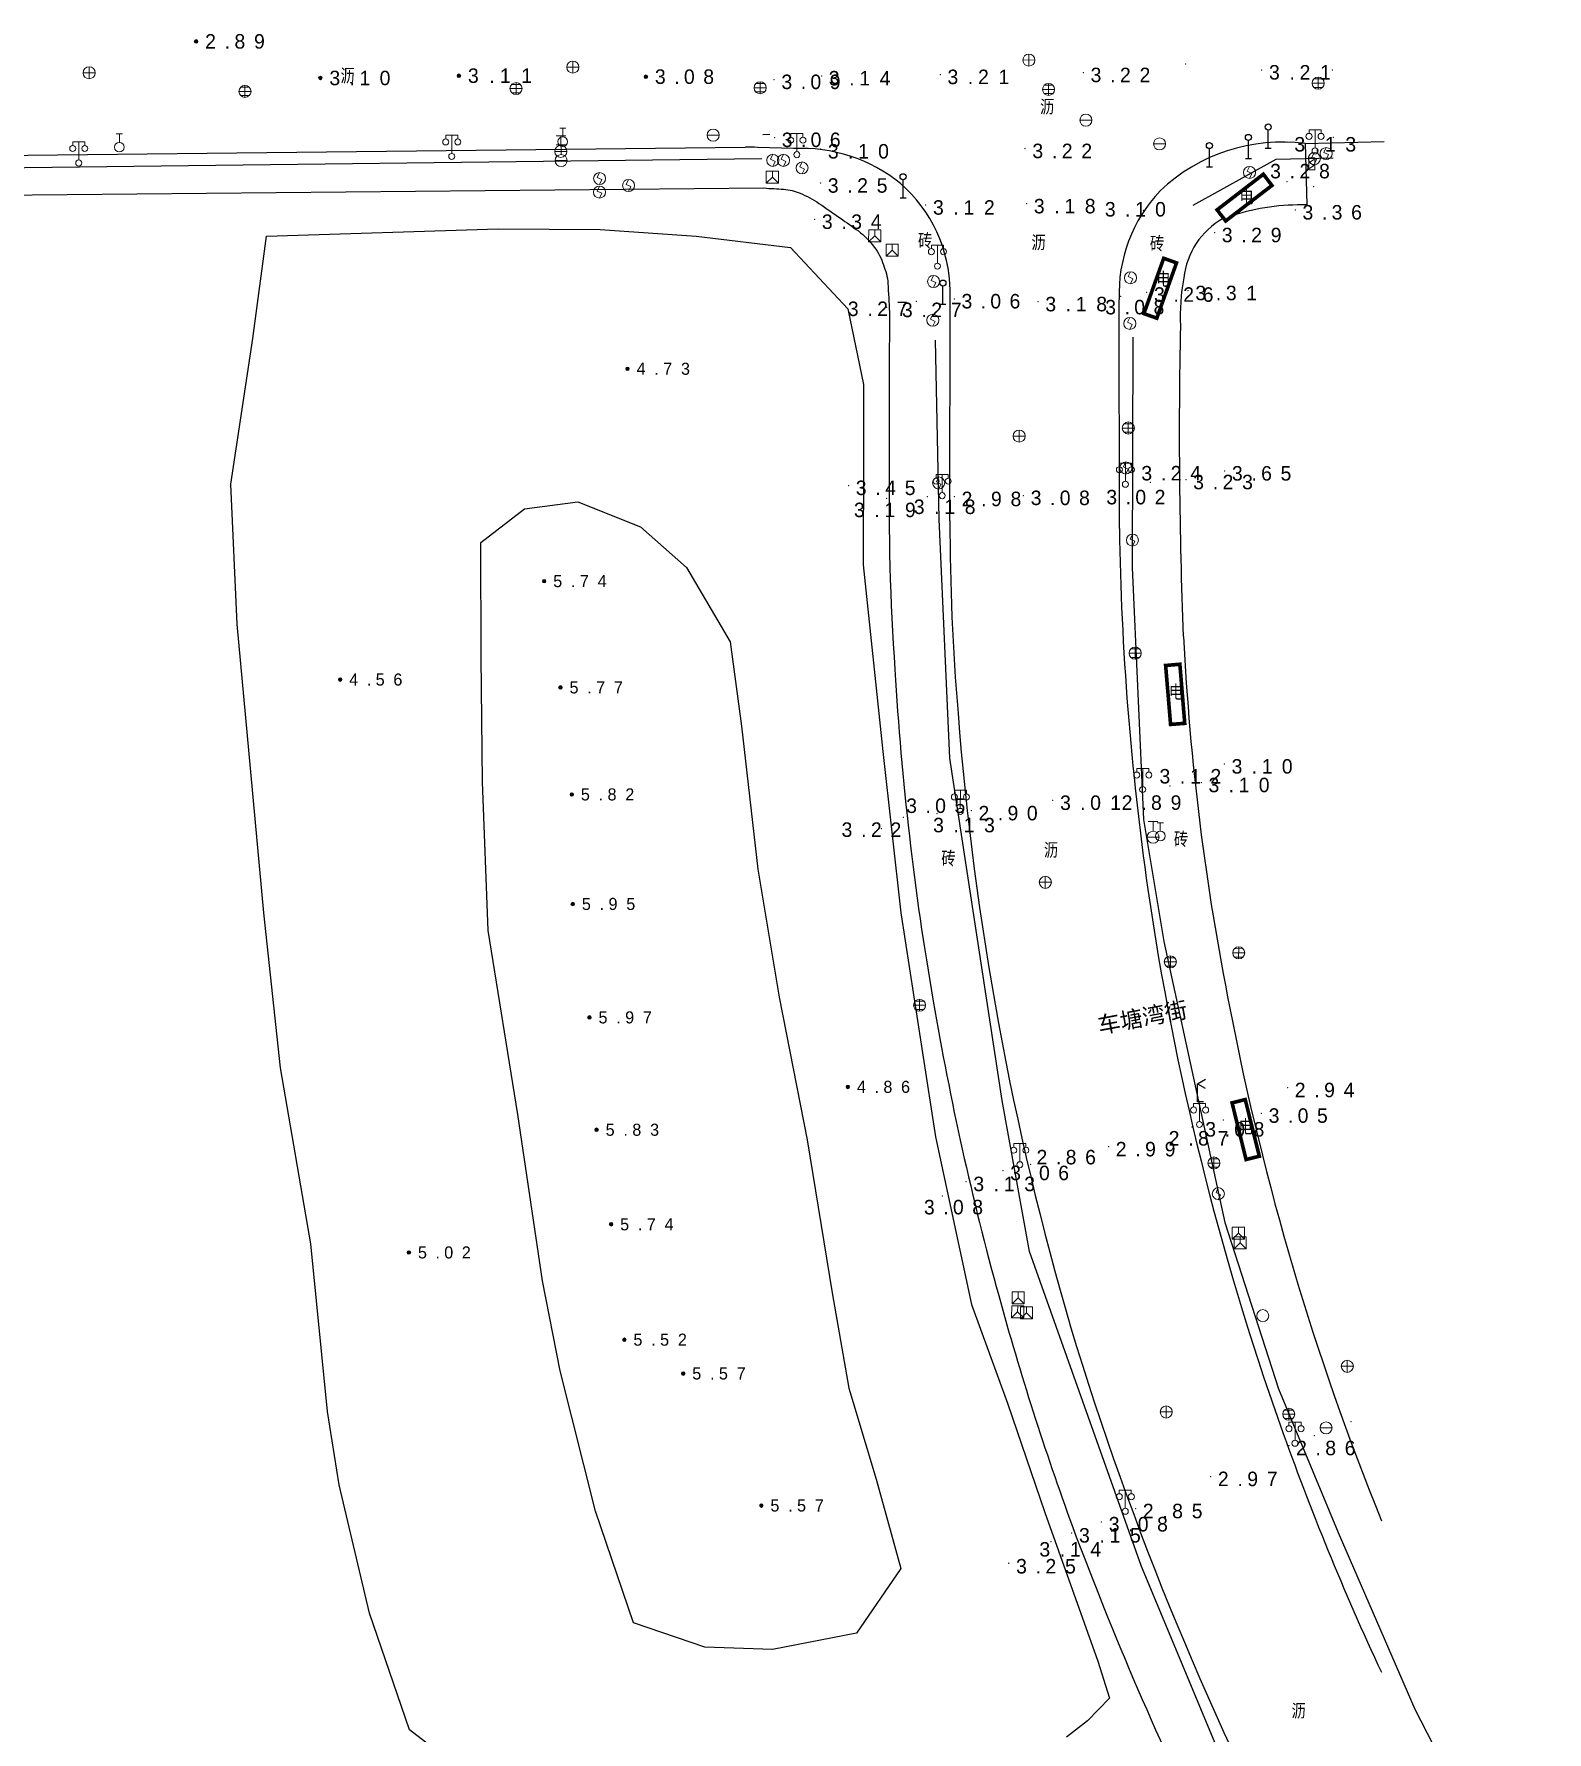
# Model space of a CAD drawing. Header units: metres. Extents: x 342272 to 345188, y 671156 to 672490.
# Drawn here: x 344119.7 to 344244.9, y 672317.5 to 672458 of the extents above; entities that cross this region are included whole.
import ezdxf
from ezdxf.enums import TextEntityAlignment as Align

# ---------------------------------------------------------------- set-up
doc = ezdxf.new("R2010")
doc.units = ezdxf.units.M
doc.header["$LTSCALE"] = 0.5
doc.header["$MEASUREMENT"] = 0
doc.layers.add('00-地形', color=251, linetype='Continuous')
doc.layers.add('00-现状标高', color=2, linetype='Continuous', lineweight=0, plot=False)
doc.layers.add('公共设施纪念物', color=8, linetype='Continuous', lineweight=0)
doc.layers.add('通讯及其他管线设施', color=252, linetype='Continuous', lineweight=0)
doc.styles.add('MtXpl_', font='simhei.ttf')
doc.styles.add('正等线体2.0', font='MCS_Chinese1.shx', dxfattribs={"height": 2, "bigfont": 'MCS_Chinese1big.shx'})
doc.styles.add('正等线体2.4', font='MCS_Chinese1.shx', dxfattribs={"height": 2.4, "bigfont": 'MCS_Chinese1big.shx'})
doc.styles.add('细等线体2.5', font='MCS_Chinese1.shx', dxfattribs={"height": 2.5, "bigfont": 'MCS_Chinese1big.shx'})

# ---------------------------------------------------------------- blocks, each defined once
blk = doc.blocks.new('174100')
at = {"layer": '通讯及其他管线设施', "lineweight": 0}
blk.add_line((-1, 0), (1, 0), dxfattribs=at)
blk.add_circle((0, 0), 1, dxfattribs=at)
blk = doc.blocks.new('174200')
at = {"layer": '通讯及其他管线设施', "lineweight": 0}
for p, q in [((-1, 0), (1, 0)), ((0, 1), (0, -1))]:
    blk.add_line(p, q, dxfattribs=at)
blk.add_circle((0, 0), 1, dxfattribs=at)
blk = doc.blocks.new('174201')
at = {"layer": '通讯及其他管线设施', "linetype": 'Continuous', "lineweight": 0}
for p, q in [((-1, 0), (1, 0)), ((-0.7, 0.7), (0.7, 0.7)), ((0, -1), (0, 1)), ((-0.7, -0.7), (0.7, -0.7))]:
    blk.add_line(p, q, dxfattribs=at)
blk.add_circle((0, 0), 1, dxfattribs=at)
blk = doc.blocks.new('155210')
at = {"layer": '公共设施纪念物', "linetype": 'Continuous', "lineweight": 0}
for p, q in [((-1, 2.9), (-1, 3.5)), ((-1, 3.5), (1, 3.5)), ((0, 0.5), (0, 3.5)), ((1, 3.5), (1, 2.9))]:
    blk.add_line(p, q, dxfattribs=at)
for centre in [(-1, 2.4), (1, 2.4), (0, 0)]:
    blk.add_circle(centre, 0.5, dxfattribs=at)
blk = doc.blocks.new('174700')
at = {"layer": '通讯及其他管线设施', "linetype": 'Continuous', "lineweight": 0}
for p, q in [((0, 1), (-0.38, 0.18)), ((-0.38, 0.18), (0.38, -0.18)), ((0, -1), (0.38, -0.18))]:
    blk.add_line(p, q, dxfattribs=at)
blk.add_circle((0, 0), 1, dxfattribs=at)
blk = doc.blocks.new('175200')
at = {"layer": '通讯及其他管线设施', "lineweight": 0}
for p, q in [((-1, 0), (1, 0)), ((-0.8, 2.6), (0.8, 2.6)), ((0, 1), (0, 2.6))]:
    blk.add_line(p, q, dxfattribs=at)
blk.add_circle((0, 0), 1, dxfattribs=at)
blk = doc.blocks.new('155210_1')
at = {"layer": '公共设施纪念物', "lineweight": 0}
for p, q in [((-1, 2.9), (-1, 3.5)), ((-1, 3.5), (1, 3.5)), ((0, 0.5), (0, 3.5)), ((1, 3.5), (1, 2.9))]:
    blk.add_line(p, q, dxfattribs=at)
for centre in [(-1, 2.4), (1, 2.4), (0, 0)]:
    blk.add_circle(centre, 0.5, dxfattribs=at)
blk = doc.blocks.new('175300')
at = {"layer": '通讯及其他管线设施', "lineweight": 0}
for p, q in [((-0.5, 2.2), (0.5, 2.2)), ((0, 0.8), (0, 2.2))]:
    blk.add_line(p, q, dxfattribs=at)
blk.add_circle((0, 0), 0.8, dxfattribs=at)
blk = doc.blocks.new('213400_1')
at = {"layer": '00-现状标高', "linetype": 'Continuous', "lineweight": 0}
h = blk.add_hatch(color=256, dxfattribs=at)
edge = h.paths.add_edge_path()
edge.add_arc((0, 0), 0.3, 0, 360)
blk.add_circle((0, 0), 0.3, dxfattribs=at)

msp = doc.modelspace()

# ---------------------------------------------------------------- hatches: boundary and pattern name
at = {"layer": '00-现状标高', "lineweight": 0}
msp.add_hatch(color=256, dxfattribs=at).paths.add_polyline_path([(344200.35, 672331.47), (344200.39, 672331.37), (344200.39, 672331.39, 0.144682)])

# ---------------------------------------------------------------- linework, layer by layer
at = {"layer": '00-地形', "lineweight": -3}
for p, q in [((344221.86, 672448.58), (344221.86, 672450.08)), ((344025.07, 672446.92), (344178.57, 672448.66)), ((344180.59, 672449.7), (344180.01, 672449.69)), ((344216.99, 672447.04), (344216.99, 672448.54)), ((344220.22, 672447.72), (344220.22, 672449.22)), ((344221.61, 672448.58), (344222.11, 672448.58)), ((344030.73, 672445.88), (344179.94, 672447.72)), ((344215.64, 672443.87), (344222.51, 672447.68)), ((344216.74, 672447.04), (344217.24, 672447.03)), ((344219.97, 672447.72), (344220.47, 672447.72)), ((344222.51, 672447.68), (344227.25, 672447.77)), ((344191.63, 672444.46), (344191.63, 672445.96)), ((344016.3, 672443.77), (344180.11, 672445.28)), ((344191.38, 672444.47), (344191.88, 672444.46)), ((344138.94, 672441.3), (344158.1, 672441.9)), ((344158.1, 672441.9), (344166.56, 672441.83)), ((344166.56, 672441.83), (344174.51, 672441.29)), ((344137.79, 672432.82), (344138.94, 672441.3)), ((344174.51, 672441.29), (344182.32, 672440.35)), ((344182.32, 672440.35), (344187.06, 672435.27)), ((344194.93, 672435.66), (344194.93, 672437.16)), ((344187.06, 672435.27), (344188.36, 672429)), ((344194.68, 672435.66), (344195.18, 672435.66)), ((344210.65, 672432.94), (344210.61, 672413.85)), ((344135.99, 672420.75), (344137.79, 672432.82)), ((344194.61, 672417.85), (344194.32, 672432.68)), ((344188.36, 672429), (344188.35, 672423.15)), ((344188.35, 672423.15), (344188.34, 672414.07)), ((344136.49, 672409.17), (344135.99, 672420.75)), ((344160.3, 672418.73), (344164.71, 672419.31)), ((344164.71, 672419.31), (344169.89, 672417.22)), ((344156.67, 672415.94), (344160.3, 672418.73)), ((344195.51, 672398.09), (344194.61, 672417.85)), ((344169.89, 672417.22), (344173.69, 672413.87)), ((344156.71, 672406.44), (344156.67, 672415.94)), ((344173.69, 672413.87), (344177.31, 672407.7)), ((344188.34, 672414.07), (344189.96, 672398.62)), ((344210.61, 672413.85), (344211.55, 672392.99)), ((344137.63, 672396.95), (344136.49, 672409.17)), ((344177.31, 672407.7), (344178.27, 672400.72)), ((344156.82, 672396.11), (344156.71, 672406.44)), ((344178.27, 672400.72), (344179.62, 672388.88)), ((344189.96, 672398.62), (344191.44, 672385.26)), ((344199.85, 672369.73), (344195.51, 672398.09)), ((344138.71, 672385.26), (344137.63, 672396.95)), ((344157.28, 672383.82), (344156.82, 672396.11)), ((344211.55, 672392.99), (344213.22, 672382.9)), ((344179.62, 672388.88), (344181.38, 672378.28)), ((344140.09, 672372.45), (344138.71, 672385.26)), ((344191.44, 672385.26), (344194.33, 672366.73)), ((344159.75, 672368.59), (344157.28, 672383.82)), ((344213.22, 672382.9), (344218.28, 672359.64)), ((344181.38, 672378.28), (344183.69, 672366.49)), ((344142.59, 672357.86), (344140.09, 672372.45)), ((344216, 672371.12), (344216.66, 672371.5)), ((344216, 672371.12), (344216.65, 672370.75)), ((344216, 672369.62), (344216, 672371.12)), ((344202.11, 672357.24), (344199.85, 672369.73)), ((344161.79, 672354.8), (344159.75, 672368.59)), ((344216.5, 672369.62), (344216, 672369.62)), ((344183.69, 672366.49), (344185.77, 672353.8)), ((344194.33, 672366.73), (344197.3, 672352.85)), ((344218.28, 672359.64), (344222.72, 672345.87)), ((344143.97, 672343.98), (344142.59, 672357.86)), ((344211.37, 672331.16), (344202.11, 672357.24)), ((344163.24, 672347.35), (344161.79, 672354.8)), ((344185.77, 672353.8), (344187.14, 672345.92)), ((344197.3, 672352.85), (344200.29, 672344.67)), ((344166.16, 672335.74), (344163.24, 672347.35)), ((344187.14, 672345.92), (344189.4, 672338.4)), ((344222.72, 672345.87), (344227.65, 672333.98)), ((344200.29, 672344.67), (344203.38, 672335.63)), ((344144.95, 672337.93), (344143.97, 672343.98)), ((344147.45, 672327.29), (344144.95, 672337.93)), ((344189.4, 672338.4), (344191.45, 672331)), ((344169.31, 672326.48), (344166.16, 672335.74)), ((344203.38, 672335.63), (344207.75, 672323.32)), ((344227.65, 672333.98), (344234, 672319.34)), ((344191.45, 672331), (344187.78, 672325.63)), ((344218.39, 672314.31), (344211.37, 672331.16)), ((344150.77, 672317.63), (344147.45, 672327.29)), ((344175.23, 672324.47), (344169.31, 672326.48)), ((344187.78, 672325.63), (344180.82, 672324.29)), ((344180.82, 672324.29), (344175.23, 672324.47)), ((344207.75, 672323.32), (344208.72, 672320.25)), ((344208.72, 672320.25), (344206.91, 672318.37)), ((344234, 672319.34), (344244.95, 672298.21)), ((344156.7, 672313.09), (344150.77, 672317.63)), ((344206.91, 672318.37), (344205.17, 672317.04))]:
    msp.add_line(p, q, dxfattribs=at)
at = {"layer": '00-地形', "lineweight": -3, "ltscale": 0.07}
for p, q in [((344182.57, 672448.55), (344179.58, 672448.63)), ((344224.92, 672448.96), (344231.46, 672449.12)), ((344224.92, 672448.96), (344225.06, 672443.89)), ((344195.51, 672417.73), (344195.53, 672436.76)), ((344209.54, 672417.1), (344209.53, 672436.03)), ((344190.51, 672435), (344190.49, 672429.97)), ((344190.49, 672429.97), (344190.49, 672422.44))]:
    msp.add_line(p, q, dxfattribs=at)
at = {"layer": '00-地形', "lineweight": -3}
for centre in [(344221.86, 672450.33), (344216.99, 672448.79), (344220.22, 672449.47), (344191.63, 672446.21), (344194.93, 672437.41)]:
    msp.add_circle(centre, 0.25, dxfattribs=at)
msp.add_arc((344178.66, 672429.44), 19.22, 87.2249, 90.2546, dxfattribs=at)
at = {"layer": '00-地形', "lineweight": -3, "ltscale": 0.07}
for centre, radius, start, end in [((344183.22, 672435.54), 13.02, 50.9127, 92.8767), ((344223.01, 672434.45), 14.63, 82.5098, 133.6651), ((344183.5, 672436.6), 12.03, 0.771, 48.7846), ((344221.78, 672436.57), 12.26, 136.3399, 182.4998), ((344221.23, 672437.17), 6.38, 118.9935, 173.9645), ((344224.54, 672425.62), 18.28, 110.3729, 110.5071), ((344230.33, 672434.74), 15.75, 168.667, 183.1559), ((344635.06, 672424.91), 420.56, 178.779, 182.2835), ((344390.97, 672419.44), 200.5, 179.1423, 184.0133), ((344380.58, 672417.59), 185.07, 179.956, 184.8923), ((344445.91, 672420.72), 236.4, 180.8778, 188.1486), ((344424.93, 672418.77), 210.35, 182.8931, 191.3481), ((344431.52, 672419.3), 240.96, 183.3046, 189.8793), ((344444.99, 672421.19), 249.56, 184.4532, 196.3526), ((344443.48, 672420.95), 234.03, 188.2898, 199.5055), ((344437.99, 672419.33), 247.34, 189.6292, 195.4148), ((344441.69, 672420.31), 227.1, 190.8956, 202.0835), ((344428.75, 672416.19), 237.59, 195.2768, 200.1184), ((344461.23, 672428.45), 267.2, 196.8661, 208.0471), ((344437.61, 672418.74), 227.76, 199.4737, 205.0241), ((344480.73, 672437.27), 293.66, 200.4912, 206.168)]:
    msp.add_arc(centre, radius, start, end, dxfattribs=at)
at = {"layer": '00-地形', "lineweight": -3, "ltscale": 0.07, "extrusion": (0, 0, -1)}
msp.add_arc((-344224.54, 672425.62), 18.29, 72.2146, 91.6261, dxfattribs=at)
at = {"layer": '00-地形', "lineweight": -3}
msp.add_open_spline([(344180.11, 672445.28), (344180.66, 672445.24), (344181.21, 672445.21), (344181.76, 672445.17), (344182.22, 672445.14), (344182.67, 672445.03), (344183.1, 672444.85), (344183.66, 672444.61), (344184.18, 672444.33), (344184.67, 672444), (344185.27, 672443.59), (344185.86, 672443.18), (344186.45, 672442.77), (344186.95, 672442.43), (344187.44, 672442.08), (344187.93, 672441.72), (344188.44, 672441.35), (344188.86, 672440.89), (344189.25, 672440.38), (344189.59, 672439.93), (344189.83, 672439.45), (344190.01, 672438.93), (344190.18, 672438.42), (344190.35, 672437.91), (344190.38, 672437.38), (344190.42, 672436.59), (344190.47, 672435.8), (344190.51, 672435)], degree=3, knots=[0, 0, 0, 0, 0.101612, 0.101612, 0.101612, 0.185943, 0.185943, 0.185943, 0.295982, 0.295982, 0.295982, 0.428558, 0.428558, 0.428558, 0.539925, 0.539925, 0.539925, 0.65578, 0.65578, 0.65578, 0.755898, 0.755898, 0.755898, 0.853664, 0.853664, 0.853664, 1, 1, 1, 1], dxfattribs=at)
at = {"layer": '00-现状标高', "lineweight": 0, "flags": 128}
msp.add_lwpolyline([(344200.35, 672331.47), (344200.39, 672331.37), (344200.39, 672331.39, 0.144682)], format="xyb", close=True, dxfattribs=at)
at = {"layer": '00-现状标高', "lineweight": 0}
for p in [(344215.04, 672455.55), (344180.96, 672454.26), (344184.88, 672454.56), (344194.71, 672454.67), (344206.56, 672454.83), (344221.33, 672455.05), (344227.17, 672455.04), (344180.99, 672449.46), (344184.81, 672448.51), (344201.74, 672448.54), (344223.43, 672449.09), (344227.26, 672449.48), (344184.8, 672445.68), (344223.42, 672445.79), (344225.63, 672445.4), (344193.51, 672443.86), (344201.86, 672443.97), (344211.53, 672443.42), (344224.1, 672443.46), (344184.31, 672442.68), (344217.42, 672441.58), (344192.74, 672435.9), (344195.88, 672436.1), (344202.81, 672435.86), (344209.65, 672436.3), (344211.81, 672436.65), (344215.23, 672436.78), (344190.27, 672435.4), (344218.26, 672421.85), (344187.12, 672420.65), (344209.54, 672420.78), (344212.11, 672420.91), (344215.05, 672421.13), (344190.28, 672419.59), (344193.64, 672419.72), (344195.88, 672419.73), (344201.6, 672419.82), (344218.23, 672397.59), (344210.89, 672395.45), (344213.72, 672395.77), (344216.32, 672396.05), (344197.28, 672393.72), (344204.03, 672394.58), (344189.84, 672392.25), (344191.66, 672393.19), (344194.45, 672393.47), (344223.46, 672370.81), (344221.3, 672368.68), (344215.55, 672367.54), (344218.15, 672368.12), (344208.64, 672365.9), (344202.2, 672364.46), (344196.85, 672363.02), (344199.9, 672363.93), (344194.89, 672361.82), (344228.71, 672343.15), (344225.69, 672342), (344223.57, 672341.17), (344217.1, 672338.6), (344210.88, 672335.94), (344208.06, 672334.85), (344203.87, 672333.21), (344205.6, 672333.93)]:
    msp.add_point(p, dxfattribs=at)
at = {"layer": '公共设施纪念物', "lineweight": 0}
for p, q in [((344182.34, 672449.49), (344182.34, 672449.79)), ((344182.34, 672449.79), (344183.34, 672449.79)), ((344182.84, 672448.29), (344182.84, 672449.79)), ((344183.34, 672449.79), (344183.34, 672449.49)), ((344225.24, 672449.8), (344225.24, 672450.1)), ((344225.24, 672450.1), (344226.24, 672450.1)), ((344225.74, 672448.6), (344225.74, 672450.1)), ((344226.24, 672450.1), (344226.24, 672449.8)), ((344209.54, 672422.2), (344209.54, 672422.5)), ((344209.54, 672422.5), (344210.54, 672422.5)), ((344210.04, 672421), (344210.04, 672422.5)), ((344210.54, 672422.5), (344210.54, 672422.2)), ((344194.37, 672421.26), (344194.37, 672421.56)), ((344194.37, 672421.56), (344195.37, 672421.56)), ((344194.87, 672420.06), (344194.87, 672421.56)), ((344195.37, 672421.56), (344195.37, 672421.26)), ((344210.98, 672396.93), (344210.98, 672397.23)), ((344210.98, 672397.23), (344211.98, 672397.23)), ((344211.47, 672395.73), (344211.48, 672397.23)), ((344211.98, 672397.23), (344211.98, 672396.93)), ((344195.88, 672395.12), (344195.88, 672395.42)), ((344195.88, 672395.42), (344196.88, 672395.42)), ((344196.37, 672393.92), (344196.38, 672395.42)), ((344196.88, 672395.42), (344196.88, 672395.12)), ((344215.68, 672369.2), (344215.68, 672369.5)), ((344215.68, 672369.5), (344216.68, 672369.49)), ((344216.17, 672368), (344216.18, 672369.5)), ((344216.68, 672369.49), (344216.68, 672369.19)), ((344200.8, 672365.87), (344200.8, 672366.17)), ((344200.8, 672366.17), (344201.8, 672366.17)), ((344201.3, 672364.67), (344201.3, 672366.17)), ((344201.8, 672366.17), (344201.8, 672365.87)), ((344223.58, 672342.81), (344223.58, 672343.11)), ((344223.58, 672343.11), (344224.58, 672343.11)), ((344224.08, 672341.61), (344224.08, 672343.11)), ((344224.58, 672343.11), (344224.58, 672342.81)), ((344209.53, 672337.18), (344209.53, 672337.48)), ((344209.53, 672337.48), (344210.53, 672337.48)), ((344210.03, 672335.98), (344210.03, 672337.48)), ((344210.53, 672337.48), (344210.53, 672337.18))]:
    msp.add_line(p, q, dxfattribs=at)
for centre in [(344225.24, 672449.55), (344226.24, 672449.55), (344182.34, 672449.24), (344183.34, 672449.24), (344225.74, 672448.35), (344182.84, 672448.04), (344209.54, 672421.95), (344210.54, 672421.95), (344194.37, 672421.01), (344195.37, 672421.01), (344210.04, 672420.75), (344194.87, 672419.81), (344210.98, 672396.68), (344211.98, 672396.68), (344195.88, 672394.87), (344196.88, 672394.87), (344211.47, 672395.48), (344196.37, 672393.67), (344215.68, 672368.95), (344216.68, 672368.94), (344216.17, 672367.75), (344200.8, 672365.62), (344201.8, 672365.62), (344201.3, 672364.42), (344223.58, 672342.56), (344224.08, 672341.36), (344224.58, 672342.56), (344209.53, 672336.93), (344210.03, 672335.73), (344210.53, 672336.93)]:
    msp.add_circle(centre, 0.25, dxfattribs=at)
at = {"layer": '通讯及其他管线设施', "lineweight": 0}
for p, q in [((344201.55, 672455.88), (344202.55, 672455.87)), ((344202.05, 672456.37), (344202.05, 672455.37)), ((344225.65, 672454.31), (344226.35, 672454.31)), ((344226, 672453.46), (344226, 672454.46)), ((344203.18, 672453.44), (344204.18, 672453.44)), ((344203.33, 672453.79), (344204.03, 672453.79)), ((344203.33, 672453.09), (344204.03, 672453.09)), ((344203.67, 672452.94), (344203.68, 672453.94)), ((344225.5, 672453.96), (344226.5, 672453.96)), ((344225.65, 672453.61), (344226.35, 672453.61)), ((344206.27, 672450.89), (344207.27, 672450.89)), ((344212.37, 672448.93), (344213.37, 672448.93)), ((344226.66, 672448.63), (344226.47, 672448.22)), ((344180.85, 672448.07), (344180.66, 672447.66)), ((344180.66, 672447.66), (344181.04, 672447.48)), ((344180.85, 672447.07), (344181.04, 672447.48)), ((344181.73, 672448.07), (344181.54, 672447.66)), ((344181.54, 672447.66), (344181.92, 672447.48)), ((344181.73, 672447.07), (344181.92, 672447.48)), ((344183.27, 672447.44), (344183.08, 672447.03)), ((344183.08, 672447.03), (344183.46, 672446.85)), ((344220.32, 672447.07), (344220.12, 672446.66)), ((344225.68, 672448.22), (344225.48, 672447.81)), ((344225.48, 672447.81), (344225.87, 672447.63)), ((344225.67, 672447.22), (344225.87, 672447.63)), ((344226.47, 672448.22), (344226.85, 672448.04)), ((344226.66, 672447.63), (344226.85, 672448.04)), ((344180.31, 672446.68), (344180.31, 672445.68)), ((344181.31, 672446.68), (344180.31, 672446.68)), ((344180.31, 672445.68), (344180.81, 672446.18)), ((344180.31, 672445.68), (344181.31, 672445.68)), ((344180.81, 672446.18), (344180.81, 672446.68)), ((344180.81, 672446.18), (344181.31, 672445.68)), ((344181.31, 672445.68), (344181.31, 672446.68)), ((344183.27, 672446.44), (344183.46, 672446.85)), ((344220.12, 672446.66), (344220.51, 672446.48)), ((344220.31, 672446.07), (344220.51, 672446.48)), ((344188.79, 672441.82), (344188.78, 672440.82)), ((344188.78, 672440.82), (344189.29, 672441.32)), ((344189.79, 672441.82), (344188.79, 672441.82)), ((344189.29, 672441.32), (344189.29, 672441.82)), ((344189.29, 672441.32), (344189.78, 672440.82)), ((344189.78, 672440.82), (344189.79, 672441.82)), ((344188.78, 672440.82), (344189.78, 672440.82)), ((344190.23, 672440.63), (344190.23, 672439.63)), ((344191.23, 672440.63), (344190.23, 672440.63)), ((344190.23, 672439.63), (344190.73, 672440.13)), ((344190.73, 672440.13), (344190.73, 672440.63)), ((344190.73, 672440.13), (344191.23, 672439.63)), ((344191.23, 672439.63), (344191.23, 672440.63)), ((344190.23, 672439.63), (344191.23, 672439.63)), ((344194.16, 672438.04), (344193.97, 672437.63)), ((344193.97, 672437.63), (344194.35, 672437.45)), ((344194.16, 672437.04), (344194.35, 672437.45)), ((344210.46, 672438.35), (344210.27, 672437.94)), ((344210.27, 672437.94), (344210.65, 672437.77)), ((344210.46, 672437.35), (344210.65, 672437.77)), ((344194.1, 672434.83), (344193.91, 672434.42)), ((344193.91, 672434.42), (344194.29, 672434.24)), ((344210.41, 672434.57), (344210.22, 672434.16)), ((344194.1, 672433.83), (344194.29, 672434.24)), ((344210.22, 672434.16), (344210.6, 672433.98)), ((344210.41, 672433.57), (344210.6, 672433.98)), ((344210.28, 672424.91), (344210.28, 672425.91)), ((344200.74, 672424.74), (344201.74, 672424.73)), ((344201.24, 672425.24), (344201.24, 672424.24)), ((344209.78, 672425.41), (344210.78, 672425.41)), ((344209.93, 672425.76), (344210.63, 672425.76)), ((344209.93, 672425.06), (344210.63, 672425.06)), ((344210.08, 672422.6), (344209.89, 672422.19)), ((344209.89, 672422.19), (344210.27, 672422.01)), ((344210.08, 672421.6), (344210.27, 672422.01)), ((344194.58, 672421.36), (344194.39, 672420.95)), ((344194.39, 672420.95), (344194.77, 672420.77)), ((344194.58, 672420.36), (344194.77, 672420.77)), ((344210.62, 672416.63), (344210.43, 672416.22)), ((344210.43, 672416.22), (344210.81, 672416.04)), ((344210.62, 672415.63), (344210.81, 672416.04)), ((344210.35, 672406.77), (344211.35, 672406.77)), ((344210.5, 672407.12), (344211.2, 672407.12)), ((344210.5, 672406.42), (344211.2, 672406.42)), ((344210.85, 672406.27), (344210.85, 672407.27)), ((344211.93, 672392.83), (344212.73, 672392.83)), ((344212.33, 672392.03), (344212.33, 672392.83)), ((344212.68, 672392.73), (344213.18, 672392.72)), ((344212.93, 672392.03), (344212.93, 672392.73)), ((344211.83, 672391.53), (344212.83, 672391.53)), ((344203.41, 672388.3), (344203.41, 672387.3)), ((344202.91, 672387.8), (344203.91, 672387.8)), ((344219.07, 672382.31), (344219.77, 672382.3)), ((344219.41, 672381.46), (344219.42, 672382.46)), ((344213.26, 672381.21), (344214.26, 672381.21)), ((344213.41, 672381.56), (344214.11, 672381.56)), ((344213.76, 672380.71), (344213.76, 672381.71)), ((344218.92, 672381.96), (344219.92, 672381.95)), ((344219.06, 672381.61), (344219.76, 672381.6)), ((344213.41, 672380.86), (344214.11, 672380.86)), ((344192.99, 672377.12), (344193, 672378.12)), ((344192.5, 672377.63), (344193.5, 672377.62)), ((344192.64, 672377.27), (344193.34, 672377.27)), ((344192.65, 672377.97), (344193.35, 672377.97)), ((344216.87, 672364.56), (344217.87, 672364.56)), ((344217.02, 672364.91), (344217.72, 672364.91)), ((344217.02, 672364.21), (344217.72, 672364.21)), ((344217.37, 672364.06), (344217.37, 672365.06)), ((344217.73, 672362.52), (344217.54, 672362.11)), ((344217.54, 672362.11), (344217.92, 672361.93)), ((344217.73, 672361.52), (344217.92, 672361.93)), ((344218.89, 672359.26), (344218.89, 672358.26)), ((344219.89, 672359.25), (344218.89, 672359.26)), ((344218.89, 672358.26), (344219.39, 672358.75)), ((344219.05, 672358.45), (344219.05, 672357.45)), ((344220.05, 672358.45), (344219.05, 672358.45)), ((344219.39, 672358.75), (344219.39, 672359.25)), ((344219.39, 672358.75), (344219.89, 672358.25)), ((344219.55, 672357.95), (344219.55, 672358.45)), ((344219.89, 672358.25), (344219.89, 672359.25)), ((344220.05, 672357.45), (344220.05, 672358.45)), ((344218.89, 672358.26), (344219.89, 672358.25)), ((344219.05, 672357.45), (344219.55, 672357.95)), ((344219.05, 672357.45), (344220.05, 672357.45)), ((344219.55, 672357.95), (344220.05, 672357.45)), ((344200.67, 672353.89), (344200.67, 672352.89)), ((344201.67, 672353.89), (344200.67, 672353.89)), ((344200.67, 672352.89), (344201.17, 672353.39)), ((344200.67, 672352.89), (344201.67, 672352.89)), ((344201.17, 672353.39), (344201.17, 672353.89)), ((344201.17, 672353.39), (344201.67, 672352.89)), ((344201.67, 672352.89), (344201.67, 672353.89)), ((344200.63, 672352.75), (344200.62, 672351.75)), ((344200.62, 672351.75), (344201.12, 672352.25)), ((344200.62, 672351.75), (344201.62, 672351.75)), ((344201.63, 672352.75), (344200.63, 672352.75)), ((344201.12, 672352.25), (344201.13, 672352.75)), ((344201.12, 672352.25), (344201.62, 672351.75)), ((344201.36, 672352.65), (344201.36, 672351.65)), ((344202.36, 672352.65), (344201.36, 672352.65)), ((344201.36, 672351.65), (344201.86, 672352.15)), ((344201.36, 672351.65), (344202.36, 672351.65)), ((344201.62, 672351.75), (344201.63, 672352.75)), ((344201.86, 672352.15), (344201.86, 672352.65)), ((344201.86, 672352.15), (344202.36, 672351.65)), ((344202.36, 672351.65), (344202.36, 672352.65)), ((344227.91, 672347.73), (344228.91, 672347.73)), ((344228.41, 672348.23), (344228.41, 672347.23)), ((344213.42, 672344.45), (344213.42, 672343.45)), ((344212.92, 672343.95), (344213.92, 672343.95)), ((344223.06, 672343.76), (344224.06, 672343.76)), ((344223.21, 672343.41), (344223.91, 672343.41)), ((344223.22, 672344.11), (344223.92, 672344.11)), ((344223.56, 672343.26), (344223.57, 672344.26)), ((344226.15, 672342.63), (344227.15, 672342.63))]:
    msp.add_line(p, q, dxfattribs=at)
at = {"layer": '通讯及其他管线设施', "lineweight": 0, "ltscale": 10}
for p, q in [((344225.22, 672446.77), (344225.22, 672447.77)), ((344225.22, 672447.77), (344225.72, 672447.77)), ((344225.64, 672447.65), (344225.29, 672447.4)), ((344225.29, 672447.4), (344225.64, 672447.15)), ((344225.64, 672447.15), (344225.29, 672446.9)), ((344225.72, 672447.77), (344225.72, 672446.77)), ((344225.72, 672446.77), (344225.22, 672446.77))]:
    msp.add_line(p, q, dxfattribs=at)
at = {"layer": '通讯及其他管线设施', "lineweight": 0, "ltscale": 0.07, "const_width": 0.3, "flags": 128}
for points in [[(344221.46, 672446.42), (344217.63, 672443.47), (344218.34, 672442.55), (344222.17, 672445.49)], [(344213.21, 672439.46), (344211.57, 672434.88), (344212.64, 672434.5), (344214.27, 672439.08)], [(344213.37, 672405.75), (344213.78, 672400.87), (344214.95, 672400.96), (344214.55, 672405.85)], [(344218.87, 672369.54), (344220.03, 672364.85), (344221.13, 672365.12), (344219.96, 672369.81)]]:
    msp.add_lwpolyline(points, close=True, dxfattribs=at)
at = {"layer": '通讯及其他管线设施', "lineweight": 0}
for centre, radius in [((344202.05, 672455.87), 0.5), ((344226, 672453.96), 0.5), ((344203.68, 672453.44), 0.5), ((344206.77, 672450.89), 0.5), ((344212.87, 672448.93), 0.5), ((344226.66, 672448.13), 0.5), ((344180.85, 672447.57), 0.5), ((344181.73, 672447.57), 0.5), ((344183.27, 672446.94), 0.5), ((344220.31, 672446.57), 0.5), ((344225.68, 672447.72), 0.5), ((344194.16, 672437.54), 0.5), ((344210.46, 672437.85), 0.5), ((344194.1, 672434.33), 0.5), ((344210.41, 672434.07), 0.5), ((344210.28, 672425.41), 0.5), ((344201.24, 672424.74), 0.5), ((344210.08, 672422.1), 0.5), ((344194.58, 672420.86), 0.5), ((344210.62, 672416.13), 0.5), ((344210.85, 672406.77), 0.5), ((344212.33, 672391.53), 0.5), ((344212.93, 672391.63), 0.4), ((344203.41, 672387.8), 0.5), ((344219.42, 672381.96), 0.5), ((344213.76, 672381.21), 0.5), ((344193, 672377.62), 0.5), ((344217.37, 672364.56), 0.5), ((344217.73, 672362.02), 0.5), ((344228.41, 672347.73), 0.5), ((344213.42, 672343.95), 0.5), ((344223.56, 672343.76), 0.5), ((344226.65, 672342.63), 0.5)]:
    msp.add_circle(centre, radius, dxfattribs=at)
at = {"layer": '通讯及其他管线设施', "lineweight": 0, "ltscale": 10}
msp.add_circle((344221.41, 672351.92), 0.5, dxfattribs=at)

# ---------------------------------------------------------------- block references
at = {"layer": '00-现状标高', "lineweight": 0, "xscale": 0.5, "yscale": 0.5, "zscale": 0.5}
for p in [(344133.1, 672457.41), (344143.39, 672454.39), (344154.86, 672454.57), (344170.34, 672454.49), (344168.82, 672430.31), (344161.92, 672412.73), (344145.03, 672404.58), (344163.27, 672403.93), (344164.21, 672395.07), (344164.29, 672386), (344165.67, 672376.61), (344187.06, 672370.86), (344166.26, 672367.31), (344167.46, 672359.49), (344150.72, 672357.15), (344168.56, 672349.93), (344173.43, 672347.13), (344179.9, 672336.2)]:
    msp.add_blockref('213400_1', p, dxfattribs=at)
at = {"layer": '公共设施纪念物', "lineweight": 0, "xscale": 0.5, "yscale": 0.5, "zscale": 0.5}
for name, p in [('155210', (344123.39, 672447.35)), ('155210', (344154.27, 672447.89)), ('155210_1', (344194.48, 672438.81))]:
    msp.add_blockref(name, p, dxfattribs=at)
at = {"layer": '通讯及其他管线设施', "lineweight": 0, "xscale": 0.5, "yscale": 0.5, "zscale": 0.5}
for name, p in [('174200', (344164.29, 672455.29)), ('174200', (344124.25, 672454.82)), ('174201', (344159.59, 672453.51)), ('174201', (344179.8, 672453.58)), ('174201', (344137.15, 672453.28)), ('175300', (344126.75, 672448.66)), ('175300', (344163.46, 672449.12)), ('174100', (344175.91, 672449.65)), ('175200', (344163.3, 672448.31)), ('175200', (344163.32, 672447.55)), ('174700', (344166.51, 672446.06)), ('174700', (344168.91, 672445.49)), ('174700', (344166.5, 672444.94))]:
    msp.add_blockref(name, p, dxfattribs=at)

# ---------------------------------------------------------------- texts
at = {"layer": '00-地形', "lineweight": -3, "style": '细等线体2.5'}
msp.add_text('沥', height=1.25, dxfattribs=at).set_placement((344145.65, 672454.54), align=Align.MIDDLE_CENTER)
for s, p in [('沥', (344202.97, 672451.35)), ('电', (344219.48, 672443.9)), ('砖', (344192.87, 672440.26)), ('沥', (344202.26, 672440.11)), ('砖', (344212.07, 672440.02)), ('电', (344212.6, 672437.07)), ('电', (344213.63, 672402.9)), ('沥', (344203.29, 672389.81)), ('砖', (344214.05, 672390.71)), ('砖', (344194.8, 672389.12)), ('电', (344219.4, 672366.9)), ('沥', (344223.79, 672318.55))]:
    msp.add_text(s, height=1.25, dxfattribs=at).set_placement(p)
at = {"layer": '00-地形', "lineweight": -3, "style": 'MtXpl_'}
msp.add_text('车塘湾街', height=1.375, rotation=10.61, dxfattribs=at).set_placement((344207.89, 672375.25))
at = {"layer": '00-现状标高', "lineweight": 0, "attachment_point": 4, "line_spacing_factor": 0.722892}
for s, insert, char_height, style in [('\\T1.816;2.89', (344133.85, 672457.41), 1.2, '正等线体2.4'), ('\\T1.891;3.21', (344221.93, 672454.85), 1.2, '正等线体2.4'), ('\\T1.864;3.10', (344144.14, 672454.38), 1.2, '正等线体2.4'), ('\\T1.980;3.11', (344155.61, 672454.57), 1.2, '正等线体2.4'), ('\\T1.794;3.08', (344171.09, 672454.49), 1.2, '正等线体2.4'), ('\\T1.794;3.09', (344181.56, 672454.06), 1.2, '正等线体2.4'), ('\\T1.891;3.14', (344185.48, 672454.36), 1.2, '正等线体2.4'), ('\\T1.891;3.21', (344195.31, 672454.47), 1.2, '正等线体2.4'), ('\\T1.816;3.22', (344207.16, 672454.63), 1.2, '正等线体2.4'), ('\\T1.783;3.06', (344181.59, 672449.26), 1.2, '正等线体2.4'), ('\\T1.864;3.10', (344185.41, 672448.31), 1.2, '正等线体2.4'), ('\\T1.816;3.22', (344202.34, 672448.34), 1.2, '正等线体2.4'), ('\\T1.891;3.13', (344224.03, 672448.89), 1.2, '正等线体2.4'), ('\\T1.816;3.28', (344222.02, 672446.67), 1.2, '正等线体2.4'), ('\\T1.816;3.25', (344185.4, 672445.48), 1.2, '正等线体2.4'), ('\\T1.891;3.12', (344194.11, 672443.66), 1.2, '正等线体2.4'), ('\\T1.891;3.18', (344202.46, 672443.77), 1.2, '正等线体2.4'), ('\\T1.864;3.10', (344208.34, 672443.51), 1.2, '正等线体2.4'), ('\\T1.816;3.34', (344184.91, 672442.48), 1.2, '正等线体2.4'), ('\\T1.805;3.36', (344224.7, 672443.26), 1.2, '正等线体2.4'), ('\\T1.816;3.29', (344218.02, 672441.38), 1.2, '正等线体2.4'), ('\\T1.891;3.31', (344215.83, 672436.58), 1.2, '正等线体2.4'), ('\\T1.816;3.27', (344187.06, 672435.27), 1.2, '正等线体2.4'), ('\\T1.816;3.27', (344191.54, 672435.18), 1.2, '正等线体2.4'), ('\\T1.783;3.06', (344196.47, 672435.9), 1.2, '正等线体2.4'), ('\\T1.891;3.18', (344203.41, 672435.66), 1.2, '正等线体2.4'), ('\\T1.794;3.08', (344208.37, 672435.41), 1.2, '正等线体2.4'), ('\\T1.805;3.26', (344212.41, 672436.45), 1.2, '正等线体2.4'), ('\\T1.979;4.73', (344169.57, 672430.31), 1, '正等线体2.0'), ('\\T1.816;3.24', (344211.36, 672421.66), 1.2, '正等线体2.4'), ('\\T1.805;3.65', (344218.86, 672421.65), 1.2, '正等线体2.4'), ('\\T1.816;3.45', (344187.72, 672420.45), 1.2, '正等线体2.4'), ('\\T1.794;3.08', (344202.2, 672419.62), 1.2, '正等线体2.4'), ('\\T1.794;3.02', (344208.46, 672419.68), 1.2, '正等线体2.4'), ('\\T1.816;3.23', (344215.65, 672420.93), 1.2, '正等线体2.4'), ('\\T1.891;3.19', (344187.57, 672418.62), 1.2, '正等线体2.4'), ('\\T1.891;3.18', (344192.52, 672418.88), 1.2, '正等线体2.4'), ('\\T1.816;2.98', (344196.48, 672419.53), 1.2, '正等线体2.4'), ('\\T1.979;5.74', (344162.67, 672412.73), 1, '正等线体2.0'), ('\\T1.966;4.56', (344145.78, 672404.58), 1, '正等线体2.0'), ('\\T1.979;5.77', (344164.02, 672403.93), 1, '正等线体2.0'), ('\\T1.864;3.10', (344218.83, 672397.39), 1.2, '正等线体2.4'), ('\\T1.891;3.12', (344212.86, 672396.57), 1.2, '正等线体2.4'), ('\\T1.864;3.10', (344216.92, 672395.85), 1.2, '正等线体2.4'), ('\\T1.979;5.82', (344164.96, 672395.07), 1, '正等线体2.0'), ('\\T1.864;3.01', (344204.63, 672394.38), 1.2, '正等线体2.4'), ('\\T1.816;2.89', (344209.73, 672394.39), 1.2, '正等线体2.4'), ('\\T1.794;3.05', (344191.89, 672394.13), 1.2, '正等线体2.4'), ('\\T1.794;2.90', (344197.88, 672393.52), 1.2, '正等线体2.4'), ('\\T1.816;3.22', (344186.54, 672392.15), 1.2, '正等线体2.4'), ('\\T1.891;3.13', (344194.12, 672392.53), 1.2, '正等线体2.4'), ('\\T1.979;5.95', (344165.04, 672386), 1, '正等线体2.0'), ('\\T1.979;5.97', (344166.42, 672376.61), 1, '正等线体2.0'), ('\\T1.966;4.86', (344187.81, 672370.86), 1, '正等线体2.0'), ('\\T1.816;2.94', (344224.06, 672370.6), 1.2, '正等线体2.4'), ('\\T1.794;3.05', (344221.9, 672368.48), 1.2, '正等线体2.4'), ('\\T1.979;5.83', (344167.01, 672367.31), 1, '正等线体2.0'), ('\\T1.816;2.87', (344213.62, 672366.6), 1.2, '正等线体2.4'), ('\\T1.794;3.08', (344216.65, 672367.34), 1.2, '正等线体2.4'), ('\\T1.805;2.86', (344202.68, 672365.04), 1.2, '正等线体2.4'), ('\\T1.816;2.99', (344209.24, 672365.7), 1.2, '正等线体2.4'), ('\\T1.783;3.06', (344200.5, 672363.73), 1.2, '正等线体2.4'), ('\\T1.891;3.13', (344197.45, 672362.82), 1.2, '正等线体2.4'), ('\\T1.794;3.08', (344193.36, 672360.9), 1.2, '正等线体2.4'), ('\\T1.979;5.74', (344168.21, 672359.48), 1, '正等线体2.0'), ('\\T1.952;5.02', (344151.47, 672357.15), 1, '正等线体2.0'), ('\\T1.979;5.52', (344169.31, 672349.93), 1, '正等线体2.0'), ('\\T1.979;5.57', (344174.18, 672347.13), 1, '正等线体2.0'), ('\\T1.805;2.86', (344224.17, 672340.96), 1.2, '正等线体2.4'), ('\\T1.816;2.97', (344217.7, 672338.4), 1.2, '正等线体2.4'), ('\\T1.979;5.57', (344180.65, 672336.2), 1, '正等线体2.0'), ('\\T1.816;2.85', (344211.48, 672335.74), 1.2, '正等线体2.4'), ('\\T1.794;3.08', (344208.66, 672334.65), 1.2, '正等线体2.4'), ('\\T1.891;3.14', (344202.92, 672332.57), 1.2, '正等线体2.4'), ('\\T1.891;3.15', (344206.2, 672333.73), 1.2, '正等线体2.4'), ('\\T1.816;3.25', (344200.99, 672331.17), 1.2, '正等线体2.4')]:
    msp.add_mtext(s, dxfattribs=dict(at, insert=insert, char_height=char_height, style=style))

doc.saveas('drawing.dxf')
